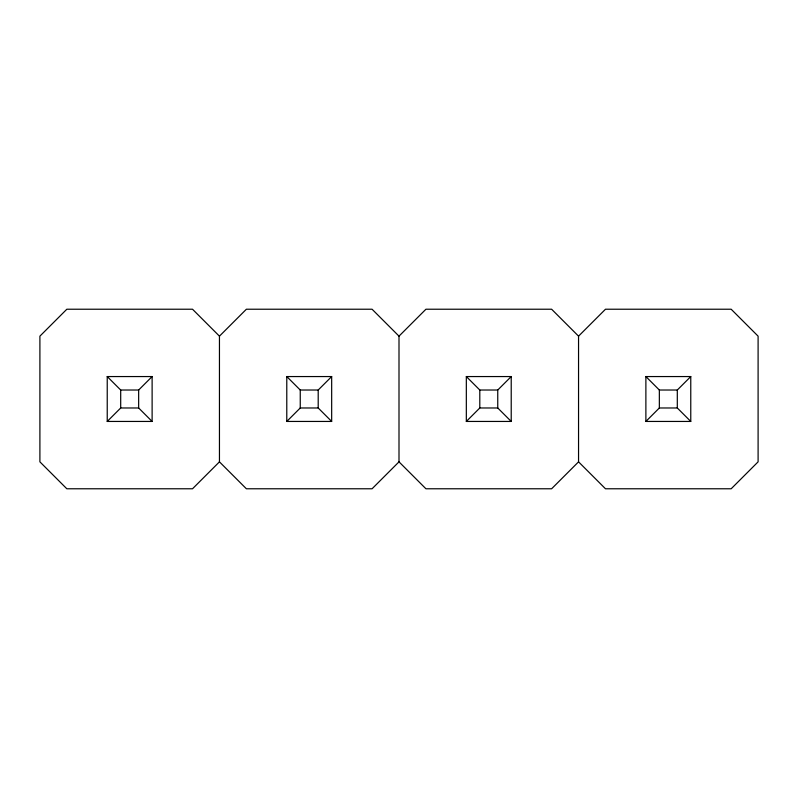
<?xml version="1.0" encoding="UTF-8"?>
<svg xmlns="http://www.w3.org/2000/svg" width="798" height="798" viewBox="0 0 798 798"><rect width="100%" height="100%" fill="white"/><g stroke="black" fill="none" stroke-linecap="round" stroke-linejoin="round"><path stroke-width="1.2" d="M107.231 421.444L120.698 407.978L138.653 407.978L152.119 421.444L152.119 376.556L107.231 376.556L107.231 421.444L152.119 421.444M107.231 376.556L120.698 390.023L138.653 390.023L152.119 376.556M219.45 336.158L246.383 309.225L372.067 309.225L399 336.158L399 461.843L372.067 488.775L246.383 488.775L219.45 461.843L219.45 336.158L192.518 309.225L66.833 309.225L39.9 336.158L39.9 461.843L66.833 488.775L192.518 488.775L219.45 461.843M286.781 421.444L300.248 407.978L318.203 407.978L331.669 421.444L331.669 376.556L286.781 376.556L286.781 421.444L331.669 421.444M286.781 376.556L300.248 390.023L318.203 390.023L331.669 376.556M399 336.158L425.933 309.225L551.618 309.225L578.55 336.158L578.55 461.843L605.483 488.775L731.168 488.775L758.1 461.843L758.1 336.158L731.168 309.225L605.483 309.225L578.55 336.158M466.331 421.444L479.798 407.978L497.753 407.978L511.219 421.444L466.331 421.444L466.331 376.556L511.219 376.556L511.219 421.444M497.753 407.978L497.753 390.023L511.219 376.556M578.55 461.843L551.618 488.775L425.933 488.775L399 461.843M645.881 421.444L659.348 407.978L677.303 407.978L690.769 421.444L645.881 421.444L645.881 376.556L690.769 376.556L690.769 421.444M677.303 407.978L677.303 390.023L690.769 376.556M466.331 376.556L479.798 390.023L497.753 390.023M645.881 376.556L659.348 390.023L677.303 390.023M659.348 390.023L659.348 407.978M479.798 390.023L479.798 407.978M318.203 390.023L318.203 407.978M300.248 390.023L300.248 407.978M138.653 390.023L138.653 407.978M120.698 390.023L120.698 407.978"/></g></svg>
